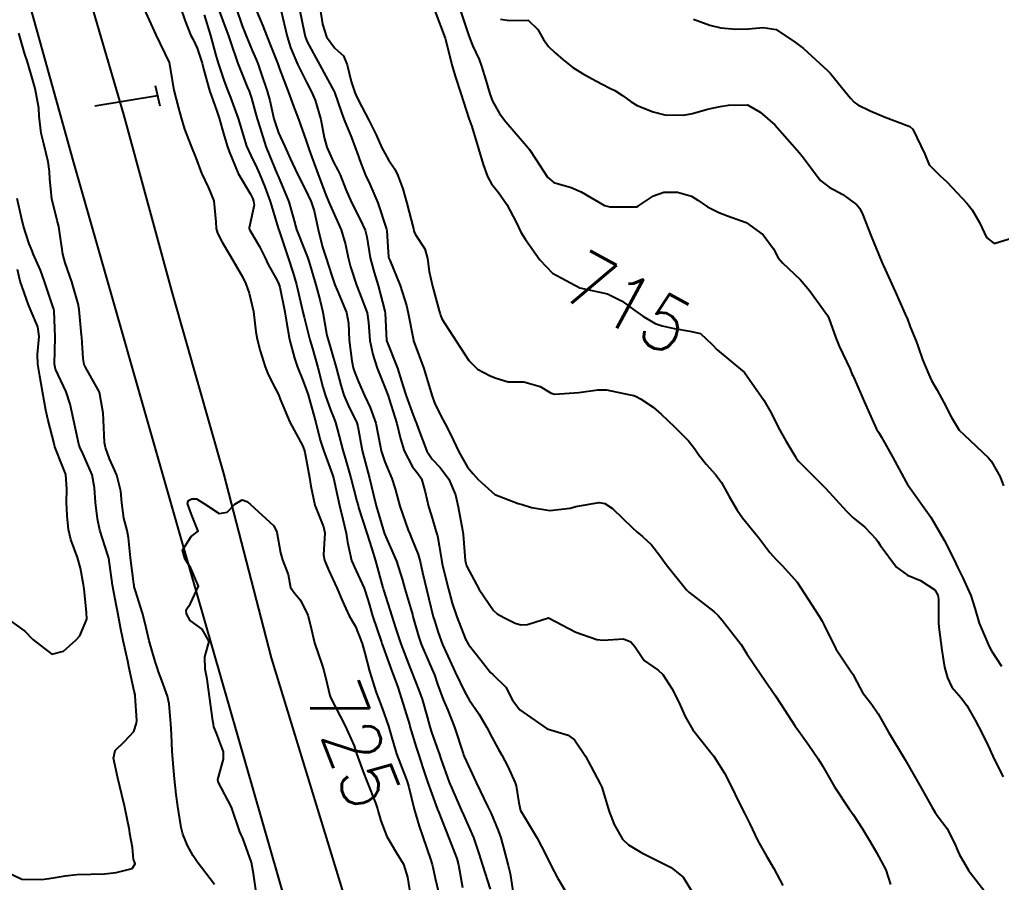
# Model space of a CAD drawing. Header units: metres. Extents: x 298520 to 308411, y 7433745 to 7450750.
# Drawn here: x 298738.5 to 298809.7, y 7450651.1 to 7450713.7 of the extents above; entities that cross this region are included whole.
import ezdxf
from ezdxf.enums import TextEntityAlignment as Align

# ---------------------------------------------------------------- set-up
doc = ezdxf.new("R2010")
doc.units = ezdxf.units.M
doc.header["$LTSCALE"] = 10
for name, color, linetype in [('Cotas', 45, 'Continuous'), ('Curvas de Nivel 1m', 11, 'Continuous'), ('Curvas de Nivel 5m', 15, 'Continuous'), ('Linha Férrea', 251, 'TRACKS'), ('Pórtico', 62, 'Continuous')]:
    doc.layers.add(name, color=color, linetype=linetype)
doc.styles.add('Style-STANDARD', font='STANDARD.shx')
doc.linetypes.add('TRACKS', pattern='A,0.15,[130,ltypeshp.shx,S=0.25,R=0,X=0,Y=0],0.15', length=0.3)

msp = doc.modelspace()

# ---------------------------------------------------------------- linework, layer by layer
at = {"layer": 'Curvas de Nivel 1m', "flags": 128}
for points, elevation in [([(298747.51, 7450714.5), (298748.342, 7450712.64), (298749.323, 7450710.63), (298749.649, 7450708.625), (298749.983, 7450707.322), (298750.174, 7450706.616), (298750.435, 7450705.783), (298750.894, 7450704.605), (298751.24, 7450703.711), (298751.66, 7450702.596), (298752.156, 7450701.539), (298752.551, 7450700.59), (298752.698, 7450699.07), (298752.72, 7450698.587), (298752.816, 7450698.232), (298753.163, 7450697.595), (298753.773, 7450696.574), (298754.63, 7450695.073), (298754.888, 7450694.562), (298755.123, 7450693.884), (298755.422, 7450692.555), (298755.608, 7450691.073), (298755.69, 7450690.551), (298755.912, 7450689.705), (298756.269, 7450688.542), (298756.495, 7450687.986), (298757.037, 7450686.95), (298757.236, 7450686.528), (298757.372, 7450686.184), (298758.071, 7450684.519), (298758.987, 7450682.815), (298759.113, 7450682.509), (298759.158, 7450682.331), (298759.496, 7450680.505), (298759.597, 7450679.86), (298759.878, 7450678.501), (298760.501, 7450676.912), (298760.61, 7450676.493), (298760.514, 7450674.876), (298760.584, 7450674.493), (298760.883, 7450673.806), (298761.49, 7450672.481), (298761.889, 7450671.51), (298762.381, 7450670.467), (298762.554, 7450670.178), (298762.835, 7450669.671), (298763.309, 7450668.455), (298763.519, 7450667.746), (298763.846, 7450666.449), (298764.332, 7450664.89), (298764.496, 7450664.443), (298764.763, 7450663.749), (298765.219, 7450662.435), (298765.414, 7450661.756), (298765.811, 7450660.429), (298766.513, 7450658.614), (298766.585, 7450658.421), (298766.697, 7450658.02), (298767.101, 7450656.414), (298767.448, 7450655.196), (298767.713, 7450654.404), (298768.304, 7450652.718), (298768.403, 7450652.393), (298768.442, 7450652.214), (298768.613, 7450651.402), (298768.866, 7450650.387)], 724), ([(298750.136, 7450714.618), (298750.443, 7450713.703), (298750.897, 7450712.607), (298751.048, 7450712.312), (298751.334, 7450711.683), (298751.702, 7450710.596), (298751.839, 7450710.071), (298752.234, 7450708.591), (298752.76, 7450707.103), (298752.94, 7450706.583), (298753.262, 7450705.469), (298753.53, 7450704.577), (298753.661, 7450704.161), (298754.327, 7450702.569), (298755.208, 7450701.067), (298755.379, 7450700.732), (298755.443, 7450700.556), (298755.479, 7450700.275), (298755.177, 7450698.841), (298755.113, 7450698.621), (298755.121, 7450698.561), (298755.172, 7450698.454), (298755.873, 7450697.262), (298756.221, 7450696.544), (298756.523, 7450695.916), (298757.136, 7450694.865), (298757.28, 7450694.529), (298757.333, 7450694.325), (298757.705, 7450692.524), (298757.833, 7450691.785), (298758.05, 7450690.52), (298758.409, 7450689.171), (298758.634, 7450688.514), (298759.043, 7450687.486), (298759.39, 7450686.506), (298759.551, 7450685.982), (298759.947, 7450684.501), (298760.28, 7450683.211), (298760.501, 7450682.495), (298760.97, 7450681.218), (298761.169, 7450680.691), (298761.228, 7450680.486), (298761.314, 7450680.128), (298761.664, 7450678.479), (298761.927, 7450677.479), (298762.153, 7450676.471), (298762.242, 7450675.806), (298762.547, 7450674.465), (298762.882, 7450673.72), (298763.452, 7450672.454), (298763.744, 7450671.561), (298764.067, 7450670.448), (298764.713, 7450668.552), (298764.752, 7450668.441), (298764.82, 7450668.252), (298765.48, 7450666.433), (298765.872, 7450665.34), (298766.172, 7450664.426), (298766.745, 7450662.556), (298766.787, 7450662.419), (298767.243, 7450660.927), (298767.411, 7450660.41), (298767.732, 7450659.424), (298768.054, 7450658.4), (298768.677, 7450656.662), (298768.792, 7450656.389), (298768.882, 7450656.176), (298769.58, 7450654.381), (298770.176, 7450652.828), (298770.312, 7450652.373), (298770.607, 7450650.728)], 723), ([(298752.867, 7450714.585), (298753.35, 7450713.274), (298753.616, 7450712.577), (298753.768, 7450712.146), (298754.302, 7450710.57), (298754.982, 7450708.878), (298755.114, 7450708.562), (298755.288, 7450708.042), (298755.605, 7450706.884), (298755.697, 7450706.554), (298755.882, 7450705.933), (298756.326, 7450704.544), (298756.584, 7450703.888), (298757.162, 7450702.531), (298757.178, 7450702.486), (298757.221, 7450702.386), (298757.992, 7450700.522), (298758.3, 7450699.405), (298758.558, 7450698.516), (298759.158, 7450696.98), (298759.344, 7450696.508), (298759.441, 7450696.216), (298759.951, 7450694.502), (298760.277, 7450693.336), (298760.464, 7450692.496), (298760.763, 7450690.816), (298760.839, 7450690.492), (298761.072, 7450689.751), (298761.431, 7450688.484), (298761.76, 7450687.199), (298761.999, 7450686.476), (298762.312, 7450685.756), (298762.932, 7450684.461), (298763.009, 7450684.197), (298763.32, 7450682.457), (298763.432, 7450682.002), (298763.86, 7450680.451), (298764.14, 7450679.253), (298764.346, 7450678.446), (298764.913, 7450676.495), (298764.931, 7450676.44), (298764.949, 7450676.403), (298765.818, 7450674.431), (298766.254, 7450673.044), (298766.419, 7450672.424), (298766.848, 7450670.964), (298766.972, 7450670.546), (298767.006, 7450670.418), (298767.397, 7450668.98), (298767.596, 7450668.408), (298768.209, 7450666.992), (298768.476, 7450666.395), (298768.561, 7450666.164), (298768.784, 7450665.506), (298769.207, 7450664.386), (298769.539, 7450663.605), (298770.015, 7450662.377), (298770.643, 7450660.452), (298770.669, 7450660.371), (298770.722, 7450660.239), (298771.579, 7450658.361), (298772.442, 7450656.587), (298772.564, 7450656.351), (298772.671, 7450656.114), (298773.194, 7450654.878), (298773.372, 7450654.339), (298773.635, 7450653.339), (298773.912, 7450652.331), (298774.047, 7450651.759), (298774.272, 7450650.325)], 721), ([(298755.57, 7450714.557), (298756.107, 7450713.305), (298756.397, 7450712.544), (298756.661, 7450711.865), (298757.191, 7450710.532), (298757.318, 7450710.183), (298757.94, 7450708.524), (298758.342, 7450707.46), (298758.688, 7450706.516), (298759.249, 7450704.947), (298759.394, 7450704.508), (298759.466, 7450704.282), (298760.115, 7450702.501), (298760.678, 7450701.026), (298760.896, 7450700.493), (298761.193, 7450699.828), (298761.799, 7450698.481), (298762.114, 7450697.427), (298762.302, 7450696.473), (298762.474, 7450695.798), (298762.895, 7450694.464), (298763.125, 7450693.903), (298763.682, 7450692.454), (298763.788, 7450691.762), (298763.869, 7450690.452), (298764.093, 7450689.424), (298764.407, 7450688.446), (298765.037, 7450686.875), (298765.202, 7450686.438), (298765.289, 7450686.179), (298765.826, 7450684.432), (298766.109, 7450683.316), (298766.378, 7450682.426), (298766.972, 7450681.287), (298767.347, 7450680.794), (298767.623, 7450680.41), (298767.901, 7450679.453), (298768.13, 7450678.402), (298768.316, 7450677.788), (298768.746, 7450676.393), (298768.776, 7450676.257), (298768.905, 7450675.562), (298769.102, 7450674.388), (298769.159, 7450674.117), (298769.582, 7450672.383), (298769.861, 7450671.371), (298770.184, 7450670.377), (298770.827, 7450668.751), (298771.046, 7450668.368), (298771.957, 7450667.208), (298772.627, 7450666.352), (298772.791, 7450666.189), (298773.732, 7450665.286), (298774.235, 7450664.328), (298774.762, 7450663.624), (298776.663, 7450662.301), (298776.743, 7450662.261), (298778.262, 7450661.801), (298778.735, 7450661.452), (298779.515, 7450660.262), (298779.938, 7450659.485), (298780.6, 7450658.252), (298780.699, 7450658.019), (298781.235, 7450656.244), (298781.606, 7450655.298), (298782.212, 7450654.234), (298782.647, 7450653.827), (298783.603, 7450653.251), (298784.631, 7450652.733), (298785.745, 7450652.189), (298786.616, 7450651.479), (298787.412, 7450650.172)], 719), ([(298757.428, 7450714.463), (298757.874, 7450712.525), (298758.122, 7450711.735), (298758.623, 7450710.517), (298759.303, 7450709.158), (298759.641, 7450708.507), (298759.901, 7450707.89), (298760.317, 7450706.5), (298760.567, 7450705.183), (298760.747, 7450704.495), (298761.232, 7450703.401), (298761.559, 7450702.818), (298761.719, 7450702.483), (298762.142, 7450701.405), (298762.547, 7450700.47), (298763.185, 7450699.244), (298763.541, 7450698.456), (298763.645, 7450697.979), (298763.89, 7450696.453), (298764.195, 7450695.397), (298764.489, 7450694.446), (298764.964, 7450692.583), (298764.985, 7450692.441), (298765.083, 7450690.44), (298765.889, 7450688.432), (298766.28, 7450687.188), (298766.514, 7450686.425), (298767.019, 7450685.016), (298767.2, 7450684.602), (298767.273, 7450684.416), (298767.405, 7450684.016), (298768.017, 7450682.404), (298768.405, 7450681.826), (298768.971, 7450681.229), (298769.596, 7450680.384), (298770.086, 7450679.238), (298770.282, 7450678.377), (298770.605, 7450676.684), (298770.651, 7450676.373), (298770.793, 7450674.472), (298770.81, 7450674.371), (298770.889, 7450674.085), (298771.81, 7450672.361), (298772.848, 7450670.846), (298773.105, 7450670.606), (298773.588, 7450670.339), (298774.432, 7450669.919), (298774.838, 7450669.803), (298775.316, 7450669.835), (298776.843, 7450670.3), (298778.828, 7450669.282), (298780.337, 7450668.738), (298780.819, 7450668.688), (298782.274, 7450668.782), (298782.818, 7450668.575), (298783.102, 7450668.226), (298783.794, 7450667.207), (298784.796, 7450666.503), (298785.138, 7450666.197), (298785.783, 7450665.19), (298786.297, 7450664.185), (298786.757, 7450663.135), (298787.311, 7450662.174), (298788.725, 7450660.406), (298788.832, 7450660.266), (298788.902, 7450660.157), (298789.607, 7450659.042), (298790.067, 7450658.14), (298790.684, 7450656.87), (298791.072, 7450656.126), (298791.442, 7450655.346), (298792.04, 7450654.116), (298792.637, 7450653.048), (298793.181, 7450652.104), (298793.834, 7450650.875)], 718), ([(298758.769, 7450714.516), (298759.126, 7450712.731), (298759.182, 7450712.512), (298759.339, 7450712.131), (298760.227, 7450710.501), (298761.293, 7450708.518), (298761.307, 7450708.49), (298761.808, 7450707.011), (298762.023, 7450706.479), (298762.545, 7450705.179), (298762.802, 7450704.467), (298762.926, 7450704.151), (298763.232, 7450703.329), (298763.558, 7450702.457), (298763.864, 7450701.806), (298764.459, 7450700.447), (298765.088, 7450698.527), (298765.105, 7450698.441), (298765.165, 7450697.607), (298765.241, 7450696.526), (298765.252, 7450696.439), (298765.314, 7450696.276), (298766.071, 7450694.431), (298766.535, 7450693.002), (298766.667, 7450692.424), (298767.038, 7450690.466), (298767.048, 7450690.42), (298767.081, 7450690.303), (298767.788, 7450688.409), (298768.093, 7450687.454), (298768.388, 7450686.4), (298768.561, 7450685.929), (298769.019, 7450684.987), (298769.346, 7450684.387), (298769.727, 7450683.658), (298770.34, 7450682.376), (298770.972, 7450681.249), (298771.363, 7450680.76), (298771.747, 7450680.358), (298772.947, 7450679.267), (298774.638, 7450678.623), (298774.936, 7450678.543), (298775.614, 7450678.313), (298776.931, 7450678.103), (298778.415, 7450678.278), (298778.814, 7450678.393), (298778.935, 7450678.424), (298780.518, 7450678.676), (298780.938, 7450678.606), (298781.484, 7450678.244), (298782.919, 7450676.863), (298783.243, 7450676.552), (298783.65, 7450676.219), (298784.308, 7450675.61), (298784.899, 7450674.851), (298785.377, 7450674.195), (298786.865, 7450672.34), (298787.033, 7450672.178), (298788.849, 7450670.777), (298789.164, 7450670.473), (298789.448, 7450670.151), (298790.817, 7450668.374), (298790.969, 7450668.128), (298791.235, 7450667.699), (298792.285, 7450666.115), (298792.786, 7450665.41), (298793.322, 7450664.645), (298793.664, 7450664.097), (298794.748, 7450662.446), (298795.011, 7450662.077), (298795.733, 7450661.07), (298796.42, 7450660.063), (298796.716, 7450659.576), (298797.603, 7450658.051), (298798.677, 7450656.406), (298798.831, 7450656.194), (298798.944, 7450656.036), (298799.633, 7450654.995), (298800.206, 7450654.017), (298800.642, 7450653.278), (298801.317, 7450652.003), (298801.667, 7450650.945)], 717), ([(298760.273, 7450714.501), (298760.431, 7450713.42), (298760.721, 7450712.496), (298761.335, 7450711.684), (298761.959, 7450711.11), (298762.218, 7450710.477), (298762.527, 7450709.25), (298762.794, 7450708.467), (298762.935, 7450708.111), (298763.282, 7450707.411), (298763.806, 7450706.455), (298764.326, 7450705.381), (298764.75, 7450704.445), (298765.234, 7450703.558), (298765.679, 7450702.885), (298765.9, 7450702.43), (298766.26, 7450701.471), (298766.549, 7450700.42), (298767.037, 7450698.55), (298767.071, 7450698.412), (298767.09, 7450698.329), (298767.171, 7450698.172), (298767.863, 7450697.113), (298768.053, 7450696.407), (298768.192, 7450695.453), (298768.426, 7450694.401), (298768.907, 7450692.591), (298768.972, 7450692.392), (298769.006, 7450692.295), (298769.099, 7450692.029), (298770.168, 7450690.379), (298771.062, 7450688.988), (298771.682, 7450688.361), (298772.596, 7450687.894), (298773.047, 7450687.704), (298773.923, 7450687.452), (298775.044, 7450687.449), (298776.241, 7450687.108), (298777.036, 7450686.623), (298777.295, 7450686.556), (298779.037, 7450686.669), (298780.431, 7450686.864), (298781.039, 7450686.856), (298782.762, 7450686.507), (298783.035, 7450686.447), (298783.201, 7450686.394), (298783.514, 7450686.223), (298784.426, 7450685.608), (298785.022, 7450685.11), (298785.981, 7450684.19), (298786.998, 7450683.158), (298787.423, 7450682.609), (298787.719, 7450682.169), (298788.276, 7450681.46), (298788.969, 7450680.711), (298789.398, 7450680.146), (298789.958, 7450679.129), (298790.523, 7450678.134), (298790.927, 7450677.574), (298792.105, 7450676.118), (298792.902, 7450675.062), (298793.349, 7450674.555), (298793.832, 7450674.096), (298794.875, 7450672.9), (298795.429, 7450672.074), (298796.478, 7450670.432), (298796.701, 7450670.061), (298796.839, 7450669.775), (298797.683, 7450668.051), (298798.796, 7450666.388), (298798.945, 7450666.188), (298799.026, 7450666.037), (298799.634, 7450664.88), (298800.301, 7450664.017), (298800.763, 7450663.352), (298801.505, 7450662.002), (298802.723, 7450659.99), (298803.88, 7450657.978), (298804.679, 7450656.536), (298804.889, 7450656.18), (298805.055, 7450655.964), (298805.749, 7450655.039), (298806.304, 7450653.945), (298806.641, 7450653.158), (298807.339, 7450651.933), (298808.607, 7450650.321)], 716), ([(298770.446, 7450714.379), (298771.015, 7450712.705), (298771.121, 7450712.372), (298771.337, 7450711.823), (298771.811, 7450710.846), (298771.989, 7450710.36), (298772.301, 7450709.349), (298772.585, 7450708.351), (298772.766, 7450707.826), (298773.279, 7450706.925), (298773.749, 7450706.335), (298775.247, 7450704.587), (298775.459, 7450704.318), (298775.923, 7450703.626), (298776.758, 7450702.305), (298777.219, 7450701.913), (298778.49, 7450701.555), (298779.213, 7450701.25), (298780.912, 7450700.253), (298781.202, 7450700.168), (298781.29, 7450700.16), (298783.202, 7450700.147), (298783.262, 7450700.159), (298783.371, 7450700.218), (298784.467, 7450700.95), (298785.213, 7450701.209), (298786.189, 7450701.215), (298787.21, 7450700.929), (298787.677, 7450700.643), (298788.366, 7450700.163), (298789.197, 7450699.735), (298789.828, 7450699.509), (298791.186, 7450699.009), (298792.429, 7450698.117), (298793.163, 7450697.096), (298793.512, 7450696.46), (298793.818, 7450696.1), (298795.134, 7450694.843), (298795.78, 7450694.073), (298797.105, 7450692.229), (298797.163, 7450692.119), (298797.188, 7450692.059), (298797.68, 7450690.643), (298797.941, 7450690.047), (298798.729, 7450688.364), (298798.864, 7450688.033), (298798.926, 7450687.906), (298799.049, 7450687.651), (298799.525, 7450686.52), (298799.737, 7450686.029), (298800.33, 7450684.703), (298800.647, 7450684.015), (298800.775, 7450683.788), (298800.997, 7450683.433), (298801.802, 7450682.002), (298802.805, 7450680.151), (298802.9, 7450679.991), (298802.962, 7450679.905), (298804.348, 7450677.969), (298804.575, 7450677.611), (298804.924, 7450677.038), (298805.55, 7450675.954), (298806.259, 7450674.58), (298806.555, 7450673.943), (298806.876, 7450673.256), (298807.478, 7450671.934), (298807.774, 7450671.01), (298808.09, 7450669.928), (298808.817, 7450668.221), (298808.995, 7450667.917), (298809.707, 7450666.811)], 714), ([(298751.858, 7450714.095), (298752.318, 7450712.59), (298752.675, 7450711.241), (298752.858, 7450710.585), (298753.303, 7450709.278), (298753.57, 7450708.577), (298753.763, 7450708.101), (298754.33, 7450706.569), (298754.774, 7450705.041), (298754.922, 7450704.563), (298755.236, 7450703.876), (298755.672, 7450702.998), (298755.874, 7450702.55), (298756.265, 7450701.596), (298756.638, 7450700.538), (298757.177, 7450698.775), (298757.254, 7450698.529), (298757.299, 7450698.402), (298757.919, 7450696.522), (298758.315, 7450695.345), (298758.562, 7450694.516), (298758.988, 7450692.627), (298759.011, 7450692.511), (298759.099, 7450692.146), (298759.518, 7450690.506), (298759.702, 7450689.875), (298760.102, 7450688.5), (298760.474, 7450687.06), (298760.642, 7450686.494), (298761.022, 7450685.409), (298761.284, 7450684.755), (298761.384, 7450684.484), (298761.52, 7450683.968), (298761.916, 7450682.476), (298762.163, 7450681.66), (298762.499, 7450680.467), (298762.938, 7450678.781), (298763.025, 7450678.459), (298763.062, 7450678.328), (298763.646, 7450676.453), (298764.022, 7450675.328), (298764.282, 7450674.446), (298764.817, 7450672.488), (298764.833, 7450672.44), (298764.862, 7450672.348), (298765.462, 7450670.434), (298765.753, 7450669.512), (298766.128, 7450668.427), (298766.796, 7450666.651), (298766.887, 7450666.419), (298767.44, 7450665.07), (298767.663, 7450664.407), (298768.029, 7450663.125), (298768.238, 7450662.398), (298768.356, 7450662.013), (298768.728, 7450660.931), (298768.928, 7450660.388), (298769.038, 7450660.069), (298769.642, 7450658.381), (298770.349, 7450656.703), (298770.501, 7450656.372), (298770.669, 7450656.014), (298771.4, 7450654.363), (298771.793, 7450653.201), (298772.05, 7450652.356), (298772.606, 7450650.618)], 722), ([(298773.357, 7450713.782), (298774.015, 7450713.675), (298775.357, 7450713.712), (298776.063, 7450713.022), (298776.487, 7450712.303), (298776.84, 7450711.8), (298777.333, 7450711.342), (298777.883, 7450710.847), (298778.599, 7450710.281), (298779.316, 7450709.834), (298780.264, 7450709.305), (298781.301, 7450708.779), (298781.656, 7450708.604), (298782.2, 7450708.236), (298782.831, 7450707.769), (298783.286, 7450707.524), (298784.437, 7450707.052), (298785.279, 7450706.843), (298786.644, 7450706.821), (298787.28, 7450706.922), (298788.376, 7450707.256), (298789.286, 7450707.451), (298789.899, 7450707.532), (298791.287, 7450707.558), (298792.195, 7450707.029), (298793.273, 7450706.11), (298795.043, 7450704.083), (298795.134, 7450703.974), (298795.24, 7450703.823), (298796.571, 7450702.067), (298797.218, 7450701.584), (298798.209, 7450701.041), (298799.206, 7450700.308), (298799.424, 7450700.028), (298799.651, 7450699.571), (298800.261, 7450698.019), (298801.03, 7450696.135), (298801.087, 7450696.011), (298801.151, 7450695.869), (298802.001, 7450694.001), (298802.729, 7450692.371), (298802.88, 7450691.992), (298803.097, 7450691.436), (298803.512, 7450690.409), (298803.66, 7450689.981), (298803.973, 7450689.072), (298804.428, 7450687.969), (298804.636, 7450687.553), (298805.042, 7450686.831), (298805.524, 7450685.955), (298806.058, 7450684.909), (298806.65, 7450683.944), (298806.999, 7450683.593), (298808.768, 7450681.922), (298808.98, 7450681.666), (298809.607, 7450680.548), (298809.852, 7450679.907)], 713), ([(298787.359, 7450713.791), (298788.546, 7450713.354), (298789.353, 7450713.146), (298790.446, 7450713.045), (298791.352, 7450713.076), (298792.426, 7450713.186), (298793.352, 7450713.038), (298794.768, 7450712.086), (298795.336, 7450711.643), (298797.096, 7450710.062), (298797.311, 7450709.832), (298798.102, 7450708.849), (298798.744, 7450708.038), (298799.017, 7450707.761), (298799.288, 7450707.568), (298800.178, 7450707.127), (298801.279, 7450706.668), (298803.072, 7450705.992), (298803.27, 7450705.805), (298804.149, 7450703.976), (298804.469, 7450703.205), (298805.228, 7450702.428), (298805.78, 7450701.954), (298807.2, 7450700.415), (298807.583, 7450699.936), (298808.107, 7450699.007), (298808.626, 7450697.925), (298809.169, 7450697.491), (298810.513, 7450697.9)], 712), ([(298752.608, 7450650.944), (298751.343, 7450652.599), (298751.062, 7450653.028), (298750.645, 7450653.77), (298750.296, 7450654.614), (298750.18, 7450655.092), (298749.933, 7450656.617), (298749.824, 7450657.48), (298749.7, 7450658.62), (298749.594, 7450659.741), (298749.542, 7450660.622), (298749.488, 7450661.87), (298749.441, 7450662.623), (298749.315, 7450664.074), (298749.196, 7450664.626), (298748.784, 7450665.766), (298748.549, 7450666.392), (298748.465, 7450666.635), (298748.298, 7450667.138), (298747.867, 7450668.64), (298747.571, 7450669.907), (298747.381, 7450670.645), (298746.859, 7450672.267), (298746.782, 7450672.571), (298746.768, 7450672.651), (298746.747, 7450672.769), (298746.495, 7450674.656), (298746.363, 7450676.113), (298746.261, 7450676.66), (298746.032, 7450677.558), (298745.889, 7450678.666), (298745.799, 7450679.515), (298745.522, 7450680.672), (298745.357, 7450681.065), (298744.975, 7450681.853), (298744.687, 7450682.683), (298744.619, 7450683.053), (298744.541, 7450684.685), (298744.533, 7450685.169), (298744.259, 7450686.688), (298743.236, 7450688.523), (298743.134, 7450688.699), (298743.067, 7450689.137), (298742.968, 7450690.701), (298742.957, 7450690.829), (298742.778, 7450692.703), (298742.699, 7450693.114), (298742.243, 7450694.709), (298741.769, 7450696.092), (298741.6, 7450696.716), (298741.33, 7450698.56), (298741.3, 7450698.719), (298741.18, 7450699.161), (298740.787, 7450700.726), (298740.654, 7450702.165), (298740.64, 7450702.729), (298740.54, 7450703.423), (298740.206, 7450704.736), (298740.025, 7450705.503), (298739.87, 7450706.741), (298739.847, 7450707.31), (298739.6, 7450708.745), (298739.308, 7450709.772), (298739.018, 7450710.753), (298738.848, 7450711.234), (298738.414, 7450712.759)], 724), ([(298737.514, 7450651.872), (298738.612, 7450651.332), (298740.04, 7450651.308), (298740.613, 7450651.396), (298741.758, 7450651.57), (298742.617, 7450651.663), (298743.618, 7450651.69), (298744.618, 7450651.717), (298745.478, 7450651.813), (298746.625, 7450652.099), (298746.847, 7450652.439), (298746.762, 7450652.658), (298746.735, 7450652.76), (298746.643, 7450653.647), (298746.47, 7450654.662), (298746.431, 7450654.887), (298746.082, 7450656.666), (298745.887, 7450657.466), (298745.582, 7450658.671), (298745.264, 7450660.128), (298745.388, 7450660.673), (298746.076, 7450661.323), (298746.744, 7450662.046), (298746.943, 7450662.657), (298746.958, 7450662.86), (298746.857, 7450664.659), (298746.843, 7450664.728), (298746.776, 7450664.998), (298746.404, 7450666.664), (298746.305, 7450667.16), (298745.974, 7450668.663), (298745.779, 7450669.612), (298745.585, 7450670.669), (298745.458, 7450671.28), (298745.199, 7450672.675), (298744.928, 7450674.644), (298744.925, 7450674.68), (298744.92, 7450674.706), (298744.894, 7450674.787), (298744.291, 7450676.686), (298744.115, 7450677.498), (298743.966, 7450678.69), (298743.904, 7450679.74), (298743.714, 7450680.692), (298742.98, 7450682.402), (298742.872, 7450682.592), (298742.824, 7450682.702), (298742.766, 7450682.923), (298742.364, 7450684.71), (298742.136, 7450685.826), (298741.84, 7450686.718), (298741.058, 7450688.374), (298740.989, 7450688.721), (298741.031, 7450690.669), (298741.035, 7450690.721), (298740.966, 7450692.587), (298740.94, 7450692.722), (298740.847, 7450692.984), (298740.275, 7450694.733), (298739.967, 7450695.563), (298739.452, 7450696.746), (298739.361, 7450696.953), (298739.16, 7450697.477), (298738.754, 7450698.754), (298738.591, 7450699.347), (298738.279, 7450700.759)], 723), ([(298736.843, 7450670.77), (298738.829, 7450669.345), (298739.431, 7450668.744), (298740.807, 7450667.681), (298741.633, 7450667.895), (298742.555, 7450668.704), (298742.826, 7450669.009), (298743.33, 7450670.203), (298743.323, 7450670.695), (298743.139, 7450672.418), (298743.099, 7450672.698), (298742.881, 7450673.917), (298742.67, 7450674.703), (298742.182, 7450675.988), (298742.007, 7450676.714), (298741.914, 7450677.729), (298741.867, 7450678.716), (298741.893, 7450679.656), (298741.804, 7450680.717), (298741.571, 7450681.323), (298741.023, 7450682.729), (298740.985, 7450682.865), (298740.501, 7450684.735), (298740.367, 7450685.389), (298740.121, 7450686.739), (298739.925, 7450687.867), (298739.785, 7450688.739), (298739.767, 7450689.436), (298739.868, 7450690.738), (298739.787, 7450691.437), (298739.236, 7450692.748), (298739.107, 7450693.028), (298738.508, 7450694.756), (298738.298, 7450695.602)], 722)]:
    msp.add_lwpolyline(points, dxfattribs=dict(at, elevation=elevation))
at = {"layer": 'Curvas de Nivel 5m', "flags": 128}
for points, elevation in [([(298754.163, 7450714.572), (298754.611, 7450713.307), (298754.897, 7450712.564), (298755.332, 7450711.516), (298755.627, 7450710.856), (298755.746, 7450710.554), (298755.967, 7450709.897), (298756.43, 7450708.543), (298756.611, 7450707.865), (298756.907, 7450706.535), (298757.258, 7450705.518), (298757.711, 7450704.525), (298758.103, 7450703.652), (298758.636, 7450702.516), (298759.212, 7450701.386), (298759.626, 7450700.506), (298759.844, 7450699.853), (298760.116, 7450698.501), (298760.441, 7450697.217), (298760.683, 7450696.495), (298761.139, 7450695.068), (298761.275, 7450694.628), (298761.332, 7450694.487), (298761.51, 7450694.102), (298762.176, 7450692.474), (298762.324, 7450691.7), (298762.379, 7450690.471), (298762.559, 7450688.969), (298762.675, 7450688.466), (298762.762, 7450688.176), (298763.043, 7450687.448), (298763.489, 7450686.455), (298763.887, 7450685.588), (298764.301, 7450684.447), (298764.614, 7450682.818), (298764.69, 7450682.443), (298764.975, 7450681.636), (298765.477, 7450680.435), (298765.701, 7450679.684), (298766.044, 7450678.429), (298766.664, 7450676.674), (298766.768, 7450676.421), (298766.91, 7450676.085), (298767.385, 7450674.9), (298767.516, 7450674.411), (298767.687, 7450673.602), (298767.978, 7450672.403), (298768.157, 7450671.701), (298768.48, 7450670.395), (298768.556, 7450670.11), (298768.831, 7450669.241), (298769.145, 7450668.387), (298769.406, 7450667.792), (298770.071, 7450666.377), (298770.778, 7450664.917), (298771.093, 7450664.367), (298771.781, 7450663.337), (298772.373, 7450662.354), (298772.736, 7450661.637), (298773.176, 7450660.792), (298773.453, 7450660.339), (298773.899, 7450659.517), (298774.424, 7450658.324), (298774.483, 7450658.106), (298774.681, 7450656.889), (298774.816, 7450656.319), (298774.99, 7450655.996), (298776.006, 7450654.306), (298776.635, 7450653.101), (298777.033, 7450652.296), (298777.484, 7450651.422), (298778.161, 7450650.284)], 720), ([(298768.594, 7450714.398), (298769.343, 7450712.39), (298769.84, 7450710.385), (298770.061, 7450709.633), (298770.475, 7450708.378), (298771.069, 7450706.578), (298771.138, 7450706.371), (298771.267, 7450705.985), (298771.767, 7450704.362), (298772.108, 7450703.233), (298772.425, 7450702.352), (298772.702, 7450701.832), (298773.211, 7450701.198), (298773.811, 7450700.334), (298774.512, 7450698.998), (298774.843, 7450698.323), (298775.168, 7450697.786), (298776.202, 7450696.31), (298777.138, 7450695.333), (298779.123, 7450694.27), (298781.119, 7450693.848), (298782.188, 7450693.308), (298783.107, 7450692.637), (298783.682, 7450692.214), (298784.581, 7450691.691), (298785.096, 7450691.525), (298785.97, 7450691.315), (298787.092, 7450691.138), (298787.877, 7450690.954), (298788.719, 7450690.155), (298789.077, 7450689.765), (298791.053, 7450688.13), (298792.471, 7450686.116), (298793.018, 7450685.142), (298793.533, 7450684.102), (298794.06, 7450683.161), (298794.706, 7450682.084), (298794.811, 7450681.912), (298794.979, 7450681.687), (298796.613, 7450680.063), (298796.958, 7450679.711), (298798.464, 7450678.045), (298798.929, 7450677.605), (298799.794, 7450676.9), (298800.629, 7450676.014), (298800.742, 7450675.844), (298800.909, 7450675.582), (298802.095, 7450673.998), (298802.884, 7450673.416), (298803.838, 7450673.016), (298804.869, 7450672.338), (298805.095, 7450671.958), (298805.145, 7450671.673), (298805.134, 7450669.957), (298805.158, 7450669.637), (298805.383, 7450667.961), (298805.582, 7450666.739), (298805.786, 7450665.955), (298806.12, 7450665.284), (298806.779, 7450664.503), (298807.2, 7450663.936), (298807.806, 7450662.881), (298808.305, 7450661.924), (298808.734, 7450661.029), (298809.075, 7450660.264), (298809.243, 7450659.912), (298809.845, 7450658.764)], 715), ([(298755.607, 7450650.55), (298755.43, 7450651.743), (298755.297, 7450652.553), (298754.65, 7450654.316), (298754.535, 7450654.561), (298754.452, 7450654.765), (298753.83, 7450656.568), (298752.867, 7450658.412), (298752.834, 7450658.579), (298753.247, 7450660.045), (298753.249, 7450660.575), (298752.737, 7450661.944), (298752.562, 7450662.404), (298752.525, 7450662.583), (298752.49, 7450662.84), (298752.244, 7450664.588), (298752.06, 7450665.865), (298751.935, 7450666.593), (298751.911, 7450667.489), (298752.214, 7450668.589), (298751.719, 7450669.484), (298750.838, 7450670.109), (298750.562, 7450670.613), (298750.558, 7450670.901), (298750.85, 7450671.362), (298751.437, 7450672.601), (298750.882, 7450673.908), (298750.45, 7450674.614), (298750.289, 7450675.226), (298750.909, 7450676.213), (298751.414, 7450676.602), (298750.931, 7450677.823), (298750.642, 7450678.613), (298750.72, 7450678.837), (298750.946, 7450678.962), (298751.289, 7450678.948), (298751.868, 7450678.596), (298752.932, 7450677.883), (298753.518, 7450677.99), (298754.067, 7450678.569), (298754.622, 7450678.888), (298754.945, 7450678.769), (298755.192, 7450678.558), (298756.92, 7450676.998), (298757.127, 7450676.537), (298757.385, 7450675.02), (298757.532, 7450674.53), (298757.943, 7450673.458), (298758.129, 7450672.521), (298758.428, 7450672.086), (298758.854, 7450671.605), (298759.367, 7450670.505), (298759.573, 7450669.765), (298759.869, 7450668.5), (298760.411, 7450666.882), (298760.542, 7450666.493), (298760.783, 7450665.489), (298760.963, 7450664.675), (298761.034, 7450664.486), (298761.363, 7450663.885), (298762.08, 7450662.477), (298762.728, 7450661.02), (298762.869, 7450660.612), (298762.907, 7450660.467), (298763.381, 7450659.131), (298763.652, 7450658.456), (298764.312, 7450656.812), (298764.439, 7450656.444), (298764.489, 7450656.261), (298764.664, 7450655.561), (298765.1, 7450654.436), (298765.809, 7450653.255), (298766.322, 7450652.423), (298766.614, 7450651.485), (298766.747, 7450650.56)], 725)]:
    msp.add_lwpolyline(points, dxfattribs=dict(at, elevation=elevation))
at = {"layer": 'Linha Férrea', "flags": 128}
msp.add_lwpolyline([(298729.261, 7450749.95), (298734.809, 7450730.65), (298742.343, 7450703.451), (298750.119, 7450676.237), (298757.889, 7450649.199), (298765.189, 7450623.712), (298769.985, 7450606.424), (298776.494, 7450583.287), (298783.055, 7450560.248), (298788.164, 7450542.214), (298793.821, 7450521.584), (298798.125, 7450506.606), (298804.386, 7450484.418), (298809.295, 7450466.837), (298814.551, 7450448.858), (298819.559, 7450431.225), (298826.267, 7450408.649), (298831.926, 7450389.314), (298837.135, 7450370.779), (298842.092, 7450352.398), (298847.802, 7450331.823), (298852.149, 7450316.412), (298858.34, 7450294.769), (298862.969, 7450278.965), (298867.952, 7450260.088), (298870.924, 7450249.95), (298873.722, 7450238.982), (298878.355, 7450222.697), (298882.025, 7450210.358), (298885.603, 7450197.651), (298890.189, 7450181.049), (298894.637, 7450166.006), (298898.995, 7450149.812), (298904.361, 7450131.79), (298908.122, 7450117.709), (298911.93, 7450103.946), (298916.104, 7450089.039), (298920.554, 7450073.399), (298923.212, 7450064.319), (298926.468, 7450052.577), (298930.321, 7450038.956), (298934.723, 7450023.223), (298938.252, 7450011.622), (298941.509, 7449999.193), (298944.399, 7449989.651), (298947.701, 7449977.682), (298952.335, 7449961.49), (298956.967, 7449946.581), (298961.92, 7449929.017), (298965.909, 7449915.258), (298970.082, 7449900.905), (298973.936, 7449887.787), (298977.788, 7449874.853), (298981.549, 7449862.469), (298986.366, 7449847.197), (298989.852, 7449836.37), (298994.575, 7449822.337), (298999.437, 7449807.292), (299004.068, 7449794.269), (299008.7, 7449781.657), (299013.057, 7449770.328), (299018.285, 7449757.718), (299022.322, 7449748.037), (299026.817, 7449737.63), (299031.861, 7449726.852), (299036.814, 7449716.896), (299043.096, 7449705.205), (299047.821, 7449696.534), (299054.335, 7449685.572), (299060.664, 7449675.852), (299069.469, 7449663.104), (299077.541, 7449652.872), (299085.429, 7449643.336), (299089.832, 7449637.784), (299098.728, 7449628.561), (299107.993, 7449618.793), (299117.442, 7449610.031), (299127.077, 7449601.223), (299138.453, 7449591.782), (299150.409, 7449582.651), (299162.779, 7449573.982), (299174.004, 7449567.002), (299185.962, 7449560.295), (299199.698, 7449553.222), (299213.253, 7449547.024), (299227.033, 7449541.5), (299241.999, 7449536.525), (299258.424, 7449531.831), (299277.224, 7449527.814), (299295.935, 7449525.032), (299311.589, 7449523.57), (299326.876, 7449522.883), (299340.975, 7449522.747), (299353.572, 7449523.111), (299369.274, 7449524.069), (299382.826, 7449525.211), (299396.609, 7449526.717), (299414.178, 7449529.501), (299430.969, 7449532.603), (299440.142, 7449534.839), (299451.094, 7449537.487), (299469.666, 7449542.917), (299486.963, 7449547.755), (299510.376, 7449554.83), (299531.414, 7449561.037), (299544.903, 7449564.894), (299559.186, 7449569.068), (299590.197, 7449576.665), (299616.417, 7449582.259), (299645.03, 7449585.805), (299675.251, 7449587.635), (299705.522, 7449586.259), (299732.882, 7449582.825), (299762.581, 7449576.088), (299791.888, 7449566.944), (299816.217, 7449556.896), (299840.774, 7449544.781), (299859.676, 7449534.387), (299878.529, 7449521.308), (299897.376, 7449507.135), (299919.538, 7449486.991), (299927.658, 7449478.626), (299947.133, 7449456.962), (299961.499, 7449437.961), (299971.137, 7449424.784), (299981.869, 7449408.322), (299997.595, 7449383.682), (300016.228, 7449354.96), (300035.864, 7449324.687), (300055.136, 7449295.587), (300073.232, 7449268.397), (300085.868, 7449249.95), (300089.501, 7449244.778), (300101.211, 7449227.647), (300111.197, 7449214.14), (300124.752, 7449194.736), (300135.909, 7449179.759), (300148.296, 7449162.129), (300160.805, 7449144.566), (300173.129, 7449128.481), (300185.523, 7449112.088), (300198.402, 7449095.758), (300207.462, 7449083.98), (300220.094, 7449068.515), (300233.468, 7449051.744), (300246.778, 7449035.349), (300263.478, 7449015.076), (300277.526, 7448998.444), (300292.814, 7448981.501), (300306.688, 7448964.856), (300324.623, 7448944.393), (300340.398, 7448926.517), (300357.9, 7448907.843), (300372.755, 7448891.817), (300392.041, 7448871.054), (300410.717, 7448852.066), (300427.475, 7448834.137), (300439.245, 7448822.858), (300454.898, 7448806.525), (300473.448, 7448788.164), (300493.111, 7448768.808), (300511.705, 7448749.95), (300518.198, 7448743.612), (300525.672, 7448735.984), (300530.889, 7448730.361), (300538.141, 7448723.284), (300543.771, 7448717.624), (300548.924, 7448711.903), (300554.778, 7448706.093), (300562.444, 7448698.573), (300570.483, 7448690.198), (300580.06, 7448680.508), (300590.013, 7448670.628), (300599.102, 7448661.391), (300608.565, 7448651.702), (300616.68, 7448643.32), (300625.581, 7448633.859), (300633.62, 7448625.859), (300641.21, 7448617.858), (300649.582, 7448609.897), (300659.386, 7448599.72), (300667.387, 7448591.231), (300676.098, 7448582.784), (300683.871, 7448574.669), (300691.725, 7448567.153), (300703.33, 7448554.876), (300711.744, 7448546.351), (300718.093, 7448539.767), (300726.506, 7448530.983), (300733.153, 7448523.695), (300741.152, 7448514.418), (300747.426, 7448507.242), (300750.054, 7448504.018), (300758.169, 7448493.99), (300764.854, 7448485.238), (300772.251, 7448475.55), (300781.114, 7448462.855), (300788.178, 7448452.147), (300795.99, 7448439.115), (300802.712, 7448427.661), (300809.137, 7448414.665), (300814.959, 7448402.42), (300819.763, 7448391.601), (300824.722, 7448378.533), (300829.079, 7448366.59), (300833.249, 7448353.858), (300836.592, 7448342.438), (300839.822, 7448330.572), (300842.678, 7448317.912), (300845.758, 7448304.202), (300848.387, 7448291.169), (300849.927, 7448279.903), (300851.843, 7448266.756), (300852.632, 7448254.174), (300852.974, 7448249.95), (300853.718, 7448237.64), (300853.896, 7448226.066), (300854.164, 7448215.145), (300853.836, 7448203.832), (300853.598, 7448192.905), (300852.795, 7448182.25), (300851.991, 7448170.79), (300850.801, 7448159.302), (300849.223, 7448146.768), (300848.151, 7448135.486), (300846.96, 7448124.114), (300845.442, 7448113.546), (300844.222, 7448102.204), (300842.288, 7448090.385), (300840.978, 7448078.33), (300839.608, 7448068.386), (300838.209, 7448056.39), (300836.541, 7448045.166), (300835.023, 7448032.665), (300833.535, 7448020.341), (300832.284, 7448009.205), (300831.094, 7447998.637), (300829.874, 7447985.926), (300828.432, 7447973.713), (300826.546, 7447955.639), (300825.162, 7447943.391), (300824.986, 7447942.247), (300823.836, 7447930.96), (300822.657, 7447919.829), (300821.593, 7447909.075), (300820.243, 7447895.408), (300819.533, 7447885.934), (300818.679, 7447872.07), (300818.298, 7447858.799), (300817.927, 7447851.916), (300817.786, 7447841.862), (300817.933, 7447833.489), (300818.516, 7447815.843), (300820.361, 7447795.876), (300822.449, 7447776.733), (300825.922, 7447758.996), (300827.722, 7447750.217), (300828.687, 7447743.229), (300830.467, 7447731.539), (300833.751, 7447711.152), (300838.977, 7447681.969), (300842.161, 7447664.851), (300846.249, 7447643.566), (300856.898, 7447587.933), (300861.3, 7447564.706), (300863.731, 7447552.015), (300867.081, 7447534.8), (300870.251, 7447518.153), (300879.139, 7447471.406), (300882.717, 7447452.426), (300886.196, 7447433.436), (300890.621, 7447408.952), (300893.065, 7447393.996), (300894.895, 7447382.534), (300896.018, 7447374.923), (300897.056, 7447367.88), (300898.671, 7447355.202), (300899.884, 7447344.173), (300901.155, 7447328.57), (300902.425, 7447306.17), (300902.632, 7447290.927), (300902.643, 7447274.906), (300901.209, 7447249.806), (300899.894, 7447235.454), (300897.424, 7447214.973), (300896.24, 7447207.108, -0.017609), (300893.245, 7447191.067), (300890.79, 7447180.008), (300886.347, 7447162.337), (300883.122, 7447151.267), (300877.521, 7447133.871), (300873.858, 7447123.752), (300865.532, 7447103.056), (300859.822, 7447090.388), (300850.503, 7447071.406), (300846.315, 7447063.106), (300836.805, 7447045.834), (300827.664, 7447031.197), (300815.395, 7447013.014), (300803.069, 7446996.228), (300792.968, 7446983.245), (300781.446, 7446969.292), (300759.63, 7446945.435), (300748.36, 7446933.669), (300737.301, 7446922.447), (300720.178, 7446905.644), (300707.821, 7446893.561), (300697.057, 7446883.028), (300686.376, 7446872.224), (300676.506, 7446862.329), (300660.145, 7446845.845), (300651.989, 7446837.638), (300637.917, 7446823.835), (300624.102, 7446810.419), (300614.955, 7446801.573), (300610.107, 7446796.538), (300599.124, 7446785.64, 0.017844), (300588.776, 7446774.611), (300582.973, 7446768.596), (300572.807, 7446757.15), (300570.635, 7446754.423, -0.018804), (300566.868, 7446749.902, -0.021463), (300565.197, 7446747.771, 0.014089), (300560.744, 7446742.236), (300556.818, 7446737.065), (300549.018, 7446726.402), (300544.903, 7446720.152), (300542.989, 7446717.435), (300540.702, 7446714.014), (300534.516, 7446704.131), (300528.813, 7446694.775), (300525.37, 7446688.688), (300519.775, 7446678.443, 0.017217), (300513.559, 7446666.068), (300510.115, 7446659.471), (300505.35, 7446648.44), (300501.39, 7446638.953, 0.017957), (300498.447, 7446631.125), (300492.383, 7446614.647), (300488.086, 7446600.958), (300484.889, 7446590.082), (300482.448, 7446580.533), (300479.028, 7446566.174), (300474.999, 7446546.195), (300472.245, 7446530.076), (300469.723, 7446510.133), (300467.649, 7446494.09), (300465.343, 7446472.628), (300462.509, 7446448.283), (300460.589, 7446427.75), (300458.173, 7446403.459), (300455.716, 7446377.743), (300453.679, 7446357.578), (300451.179, 7446331.957), (300448.408, 7446302.907), (300446.096, 7446278.461), (300443.948, 7446255.986), (300443.327, 7446249.95), (300441.921, 7446236.026), (300439.714, 7446214.959), (300437.145, 7446189.663), (300434.772, 7446164.489), (300432.986, 7446145.942), (300427.675, 7446092.019), (300425.457, 7446069.071), (300422.052, 7446034.05), (300420.454, 7446017.74), (300416.946, 7445981.751), (300414.159, 7445952.95), (300410.686, 7445916.311), (300408.437, 7445891.812), (300405.718, 7445868.171), (300403.766, 7445842.739), (300401.654, 7445818.651), (300400.337, 7445806.143), (300399.876, 7445801.282), (300399.266, 7445794.558)], format="xyb", dxfattribs=at)
msp.add_lwpolyline([(298733.552, 7450749.95), (298737.214, 7450737.519), (298741.055, 7450723.734), (298746.003, 7450706.861), (298749.539, 7450693.89), (298753.263, 7450680.784), (298756.704, 7450667.405), (298761.795, 7450650.812), (298766.509, 7450634.07), (298771.318, 7450617.332), (298775.326, 7450602.767), (298779.851, 7450586.88), (298783.906, 7450572.076), (298788.431, 7450556.236), (298792.014, 7450543.503), (298796.115, 7450529.028), (298799.934, 7450515.643), (298803.518, 7450502.863), (298807.477, 7450488.815), (298811.532, 7450474.718), (298814.928, 7450462.931), (298818.181, 7450450.724), (298822.376, 7450436.486), (298826.524, 7450421.871), (298829.962, 7450410.092), (298834.158, 7450395.757), (298839.58, 7450376.856), (298844.577, 7450358.702), (298849.244, 7450342.015), (298853.156, 7450328.343), (298857.683, 7450311.415), (298863.385, 7450291.665), (298867.958, 7450274.975), (298872.247, 7450259.984), (298875.461, 7450249.95), (298877.569, 7450240.979), (298880.872, 7450229.325), (298884.541, 7450216.988), (298886.56, 7450208.172), (298889.403, 7450193.507), (298891.787, 7450181.305), (298894.384, 7450166.862)], dxfattribs=at)
at = {"layer": 'Pórtico'}
for points in [[(298748.306, 7450708.958), (298748.641, 7450707.494)], [(298748.478, 7450708.208), (298743.923, 7450707.452)]]:
    msp.add_lwpolyline(points, dxfattribs=at)

# ---------------------------------------------------------------- texts
at = {"layer": 'Cotas', "style": 'Style-STANDARD'}
for s, rotation, p in [('715', 331.41894, (298782.611, 7450693.186, 715)), ('725', 290.95729, (298762.704, 7450661.12, 725))]:
    msp.add_text(s, height=4, rotation=rotation, dxfattribs=at).set_placement(p, align=Align.MIDDLE_CENTER)

doc.saveas('drawing.dxf')
